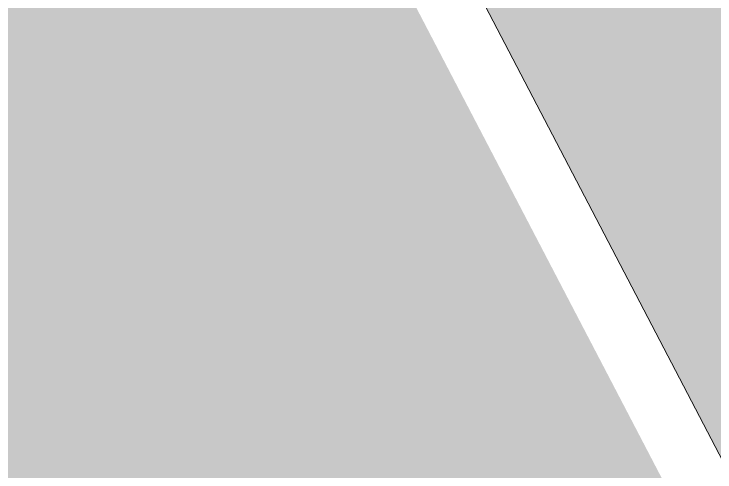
# Model space of a CAD drawing. Header units: inches. Extents: x -26493 to -10162, y -132 to 713.
# Drawn here: x -25883.0472 to -25882.6314, y 242.5182 to 242.7901 of the extents above; entities that cross this region are included whole.
import ezdxf

# ---------------------------------------------------------------- set-up
doc = ezdxf.new("R2010")
doc.units = ezdxf.units.IN
doc.header["$MEASUREMENT"] = 0
doc.layers.add('Q-SPCQ', color=91, linetype='Continuous', lineweight=9)
doc.layers.add('S-BEAM', color=12, linetype='Continuous', lineweight=9)

# ---------------------------------------------------------------- blocks, each defined once
blk = doc.blocks.new('Girt_Z - 8_D-V12-Section 13')
at = {"layer": 'S-BEAM'}
h = blk.add_hatch(color=256, dxfattribs=at)
h.paths.add_polyline_path([(-24794.86348, 242.449), (-24794.53665, 242.8983), (-24810.39023, 242.8983), (-24810.39023, 242.449), (-24808.70079, 242.449)], flags=0)
h.paths.add_polyline_path([(-25760.60752, 242.449), (-25718.15202, 242.449), (-25717.55748, 242.8983), (-25784.2438, 242.8983), (-25783.91698, 242.449), (-25760.64023, 242.449)], flags=0)
h.paths.add_polyline_path([(-25966.39023, 242.449), (-25884.70163, 242.449), (-25884.93569, 242.8983), (-25966.39023, 242.8983)], flags=0)
h.paths.add_polyline_path([(-25717.73737, 242.449), (-25695.39023, 242.449), (-25695.39023, 242.8983), (-25717.14283, 242.8983)], flags=0)
h.paths.add_polyline_path([(-25677.39023, 242.449), (-25654.34387, 242.449), (-25654.48716, 242.8983), (-25677.39023, 242.8983)], flags=0)
h.paths.add_polyline_path([(-25651.0726, 242.449), (-25625.48642, 242.449), (-25625.48642, 242.8983), (-25651.21589, 242.8983)], flags=0)
h.paths.add_polyline_path([(-25618.86142, 242.449), (-25593.27524, 242.449), (-25593.13195, 242.8983), (-25618.86142, 242.8983)], flags=0)
h.paths.add_polyline_path([(-25577.73587, 242.449), (-25406.39023, 242.449), (-25406.39023, 242.8983), (-25589.86068, 242.8983), (-25590.00397, 242.449), (-25580.5816, 242.449)], flags=0)
h.paths.add_polyline_path([(-25388.39023, 242.449), (-25117.39023, 242.449), (-25117.39023, 242.8983), (-25388.39023, 242.8983)], flags=0)
h.paths.add_polyline_path([(-25099.39023, 242.449), (-24988.77648, 242.449), (-24988.91977, 242.8983), (-25099.39023, 242.8983)], flags=0)
h.paths.add_polyline_path([(-24985.50521, 242.449), (-24959.91903, 242.449), (-24959.91903, 242.8983), (-24985.6485, 242.8983)], flags=0)
h.paths.add_polyline_path([(-25882.58748, 242.449), (-25822.36848, 242.449), (-25822.38131, 242.8983), (-25882.82154, 242.8983)], flags=0)
h.paths.add_polyline_path([(-24428.55912, 242.449), (-24250.39023, 242.449), (-24250.39023, 242.8983), (-24521.39023, 242.8983), (-24521.39023, 242.449), (-24497.67579, 242.449)], flags=0)
h.paths.add_polyline_path([(-24539.39023, 242.449), (-24539.39023, 242.8983), (-24693.84476, 242.8983), (-24694.07882, 242.449), (-24566.79246, 242.449)], flags=0)
h.paths.add_polyline_path([(-24953.29403, 242.449), (-24927.70785, 242.449), (-24927.56456, 242.8983), (-24953.29403, 242.8983)], flags=0)
h.paths.add_polyline_path([(-25815.70273, 242.449), (-25784.3034, 242.449), (-25784.63022, 242.8983), (-25815.70273, 242.8983)], flags=0)
h.paths.add_polyline_path([(-24696.19297, 242.449), (-24695.95891, 242.8983), (-24756.39914, 242.8983), (-24756.41197, 242.449), (-24705.02579, 242.449)], flags=0)
h.paths.add_polyline_path([(-24924.43658, 242.449), (-24861.04308, 242.449), (-24861.63762, 242.8983), (-24924.29329, 242.8983)], flags=0)
h.paths.add_polyline_path([(-24763.07773, 242.449), (-24763.07773, 242.8983), (-24794.15023, 242.8983), (-24794.47705, 242.449), (-24765.50287, 242.449)], flags=0)
h.paths.add_polyline_path([(-24828.39023, 242.449), (-24828.39023, 242.8983), (-24861.22297, 242.8983), (-24860.62843, 242.449), (-24843.25912, 242.449)], flags=0)
h.paths.add_polyline_path([(-22801.25546, 242.449), (-22801.25546, 242.8983), (-23076.39023, 242.8983), (-23076.39023, 242.449), (-22804.31746, 242.449)], flags=0)
h.paths.add_polyline_path([(-23094.39023, 242.449), (-23094.39023, 242.8983), (-23365.39023, 242.8983), (-23365.39023, 242.449), (-23115.34246, 242.449)], flags=0)
h.paths.add_polyline_path([(-23383.39023, 242.449), (-23383.39023, 242.8983), (-23654.39023, 242.8983), (-23654.39023, 242.449), (-23391.80912, 242.449)], flags=0)
h.paths.add_polyline_path([(-23672.39023, 242.449), (-23672.39023, 242.8983), (-23943.39023, 242.8983), (-23943.39023, 242.449), (-23737.39246, 242.449)], flags=0)
h.paths.add_polyline_path([(-23961.39023, 242.449), (-23961.39023, 242.8983), (-24232.39023, 242.8983), (-24232.39023, 242.449), (-24013.85912, 242.449)], flags=0)
blk = doc.blocks.new('Basketball_Backstop-Performance_Sports_Systems-3103-Ceiling_Hung - 27_-0_ to 27_-11 7_8_-V84-Section 13')
at = {"layer": 'Q-SPCQ'}
h = blk.add_hatch(color=256, dxfattribs=at)
h.paths.add_polyline_path([(-25828.93767, 135.40171), (-25828.53083, 135.63528), (-25828.84318, 135.72274), (-25829.0293, 135.84894), (-25829.20198, 136.0514), (-25829.2105, 136.0625), (-25829.31814, 136.42721), (-25829.302, 136.69543), (-25829.29791, 136.72647), (-25829.20971, 136.93853), (-25829.05514, 137.13123), (-25828.85506, 137.27234), (-25828.46373, 137.37355), (-25828.16107, 137.375), (-25827.85146, 137.375), (-25906.14023, 287.54867), (-25906.17004, 287.08603), (-25906.25824, 286.87397), (-25906.41281, 286.68127), (-25906.77166, 286.4744), (-25906.94243, 286.44708), (-25907.2141, 286.46368), (-25907.34462, 286.50995), (-25907.59135, 286.66109), (-25907.66679, 286.73659), (-25907.83899, 287.03432), (-25907.87661, 287.20909), (-25907.89023, 287.43227), (-25908.08251, 287.3321), (-25828.9679, 135.45974)], flags=0)
h.paths.add_polyline_path([(-25828.45273, 136.25), (-25828.27595, 136.32322), (-25828.32773, 136.34592), (-25828.44435, 136.25643)], flags=0)
h.paths.add_polyline_path([(-25828.21124, 136.5647), (-25828.32773, 136.71651), (-25828.32773, 136.65408), (-25828.2139, 136.56675)], flags=0)
h.paths.add_polyline_path([(-25907.01523, 287.0625), (-25907.08904, 287.10813), (-25907.07993, 287.07102)], flags=0)
h.paths.add_polyline_path([(-25906.95052, 287.07102), (-25906.79872, 287.1875), (-25906.8746, 287.14694), (-25906.94243, 287.07911)], flags=0)
h.paths.add_polyline_path([(-25907.07993, 287.55398), (-25907.23173, 287.4375), (-25907.192, 287.40793), (-25907.08802, 287.54344)], flags=0)
h.paths.add_polyline_path([(-25906.76523, 287.3125), (-25906.83845, 287.48928), (-25906.8746, 287.45504), (-25906.77166, 287.32088)], flags=0)
blk.add_line((-25827.85146, 137.375), (-25906.14023, 287.66202), dxfattribs=at)

msp = doc.modelspace()

# ---------------------------------------------------------------- block references
at = {"layer": 'Q-SPCQ'}
msp.add_blockref('Basketball_Backstop-Performance_Sports_Systems-3103-Ceiling_Hung - 27_-0_ to 27_-11 7_8_-V84-Section 13', (0, 0), dxfattribs=at)
at = {"layer": 'S-BEAM'}
msp.add_blockref('Girt_Z - 8_D-V12-Section 13', (0, 0), dxfattribs=at)

doc.saveas('drawing.dxf')
